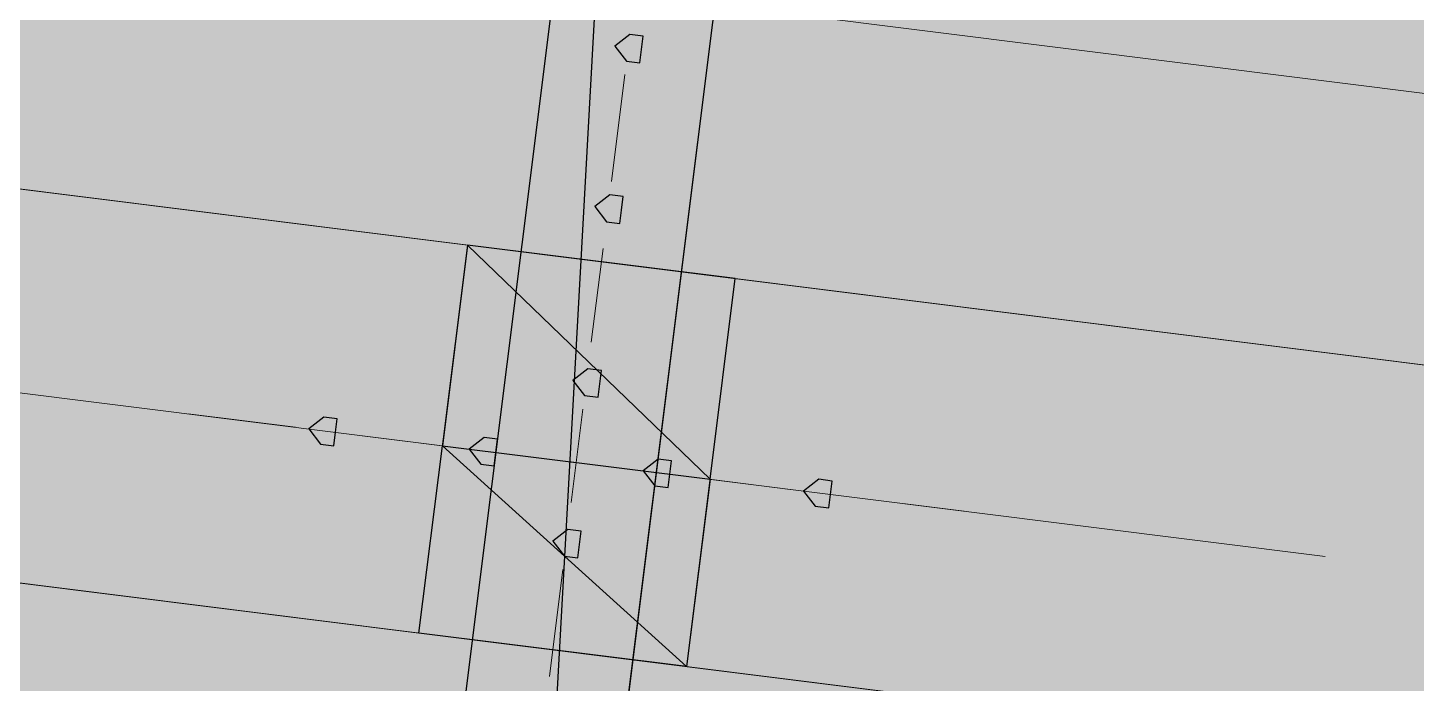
# Model space of a CAD drawing. Header units: metres. Extents: x -4 to 509425, y 7549 to 4732445.
# Drawn here: x 475990.191 to 475991.063, y 4719781.27 to 4719781.682 of the extents above; entities that cross this region are included whole.
import ezdxf

# ---------------------------------------------------------------- set-up
doc = ezdxf.new("R2010")
doc.units = ezdxf.units.M
doc.header["$LTSCALE"] = 0.01
doc.header["$MEASUREMENT"] = 0
doc.layers.get('0').update_dxf_attribs({"lineweight": 0})
doc.layers.add('_SUBESTACIÓN', color=1, linetype='Continuous')
doc.layers.add('SUBESTACION LA VID', color=253, linetype='Continuous')

# ---------------------------------------------------------------- blocks, each defined once
blk = doc.blocks.new('A$Cfff6051d')
at = {"layer": 'SUBESTACION LA VID', "transparency": 33554687}
h = blk.add_hatch(color=256, dxfattribs=at)
h.dxf.hatch_style = 2
h.paths.add_polyline_path([(475990.57648, 4719781.66845), (475990.57753, 4719781.67685), (475990.56913, 4719781.6779), (475990.55968, 4719781.67056), (475990.56703, 4719781.6611), (475990.57543, 4719781.66005)])
h = blk.add_hatch(color=256, dxfattribs=at)
h.dxf.hatch_style = 2
h.paths.add_polyline_path([(475990.56384, 4719781.56765), (475990.56489, 4719781.57605), (475990.55649, 4719781.5771), (475990.54704, 4719781.56976), (475990.55439, 4719781.5603), (475990.56279, 4719781.55925)])
h = blk.add_hatch(color=256, dxfattribs=at)
h.dxf.hatch_style = 2
h.paths.add_polyline_path([(475990.55015, 4719781.45844), (475990.5512, 4719781.46684), (475990.5428, 4719781.46789), (475990.53335, 4719781.46055), (475990.5407, 4719781.45109), (475990.5491, 4719781.45004)])
h = blk.add_hatch(color=256, dxfattribs=at)
h.dxf.hatch_style = 2
h.paths.add_polyline_path([(475990.38423, 4719781.42805), (475990.38528, 4719781.43645), (475990.37688, 4719781.4375), (475990.36743, 4719781.43016), (475990.37477, 4719781.4207), (475990.38317, 4719781.41965)])
h = blk.add_hatch(color=256, dxfattribs=at)
h.dxf.hatch_style = 2
h.paths.add_polyline_path([(475990.48503, 4719781.41541), (475990.48608, 4719781.42381), (475990.47768, 4719781.42487), (475990.46823, 4719781.41752), (475990.47558, 4719781.40807), (475990.48398, 4719781.40701)])
h = blk.add_hatch(color=256, dxfattribs=at)
h.dxf.hatch_style = 2
h.paths.add_polyline_path([(475990.59423, 4719781.40172), (475990.59529, 4719781.41012), (475990.58689, 4719781.41118), (475990.57743, 4719781.40383), (475990.58478, 4719781.39438), (475990.59318, 4719781.39332)])
h = blk.add_hatch(color=256, dxfattribs=at)
h.dxf.hatch_style = 2
h.paths.add_polyline_path([(475990.69504, 4719781.38908), (475990.69609, 4719781.39748), (475990.68769, 4719781.39854), (475990.67824, 4719781.39119), (475990.68558, 4719781.38174), (475990.69398, 4719781.38068)])
h = blk.add_hatch(color=256, dxfattribs=at)
h.dxf.hatch_style = 2
h.paths.add_polyline_path([(475990.53751, 4719781.35764), (475990.53857, 4719781.36604), (475990.53017, 4719781.36709), (475990.52071, 4719781.35975), (475990.52806, 4719781.35029), (475990.53646, 4719781.34924)])
at = {"layer": 'SUBESTACION LA VID', "lineweight": 15}
for p, q in [((475993.10919, 4719781.38505), (475980.09707, 4719783.01637)), ((475992.93693, 4719781.23601), (475980.21882, 4719782.83047)), ((475992.90638, 4719780.99239), (475980.18828, 4719782.58685)), ((475990.56823, 4719782.07904), (475990.38709, 4719780.63418)), ((475990.66903, 4719782.0664), (475990.48789, 4719780.62154)), ((475990.56597, 4719781.6527), (475990.55755, 4719781.5855)), ((475990.43668, 4719781.30202), (475990.46723, 4719781.54563)), ((475990.55228, 4719781.5435), (475990.54491, 4719781.48469)), ((475990.60469, 4719781.28095), (475990.63523, 4719781.52457)), ((475991.00585, 4719781.35012), (475989.7458, 4719781.50809)), ((475990.53964, 4719781.44269), (475990.53227, 4719781.38389)), ((475990.35903, 4719781.43121), (475990.29182, 4719781.43964)), ((475990.45983, 4719781.41857), (475990.40103, 4719781.42594)), ((475990.56063, 4719781.40593), (475990.50183, 4719781.41331)), ((475990.66984, 4719781.39224), (475990.60263, 4719781.40067)), ((475990.77904, 4719781.37855), (475990.70344, 4719781.38803)), ((475990.52701, 4719781.34189), (475990.51858, 4719781.27469))]:
    blk.add_line(p, q, dxfattribs=at)
at = {"layer": 'SUBESTACION LA VID', "lineweight": 0}
for p, q in [((475987.79058, 4719781.63376), (475990.43668, 4719781.30202)), ((475990.43668, 4719781.30202), (475991.32712, 4719781.19038))]:
    blk.add_line(p, q, dxfattribs=at)
at = {"layer": 'SUBESTACION LA VID', "lineweight": 15}
for points in [[(475992.95799, 4719781.40401), (475990.58069, 4719781.70205), (475990.58701, 4719781.75246), (475990.56181, 4719781.75562), (475990.55549, 4719781.70521), (475986.60733, 4719782.20019), (475986.61365, 4719782.2506), (475986.59685, 4719782.2527), (475986.59053, 4719782.20229), (475982.64238, 4719782.69727), (475982.64869, 4719782.74768), (475982.62349, 4719782.75084), (475982.61718, 4719782.70043), (475980.23988, 4719782.99847)], [(475986.66187, 4719782.02271), (475987.82112, 4719781.87737), (475987.80532, 4719781.75137), (475987.97333, 4719781.7303), (475987.98913, 4719781.85631), (475989.13997, 4719781.71203), (475989.12417, 4719781.58602), (475989.29218, 4719781.56496), (475989.30798, 4719781.69097), (475990.46723, 4719781.54563), (475990.45143, 4719781.41963), (475990.61944, 4719781.39856), (475990.63523, 4719781.52457), (475991.35766, 4719781.434)], [(475986.63133, 4719781.77909), (475987.79058, 4719781.63376), (475987.80532, 4719781.75137), (475987.97333, 4719781.7303), (475987.95858, 4719781.61269), (475989.10943, 4719781.46841), (475989.12417, 4719781.58602), (475989.29218, 4719781.56496), (475989.27744, 4719781.44735), (475990.43668, 4719781.30202), (475990.45143, 4719781.41963), (475990.61944, 4719781.39856), (475990.60469, 4719781.28095), (475991.32712, 4719781.19038)], [(475990.56823, 4719782.07904), (475990.66903, 4719782.0664), (475990.48789, 4719780.62154), (475990.38709, 4719780.63418), (475990.56823, 4719782.07904)]]:
    blk.add_lwpolyline(points, dxfattribs=at)
at = {"layer": 'SUBESTACION LA VID', "lineweight": 0}
for points in [[(475991.35766, 4719781.434), (475990.46723, 4719781.54563), (475987.82112, 4719781.87737)], [(475989.10943, 4719781.46841), (475990.43668, 4719781.30202), (475987.95858, 4719781.61269)]]:
    blk.add_lwpolyline(points, dxfattribs=at)
at = {"layer": 'SUBESTACION LA VID'}
for points in [[(475990.57648, 4719781.66845), (475990.57753, 4719781.67685), (475990.56913, 4719781.6779), (475990.55968, 4719781.67056), (475990.56703, 4719781.6611), (475990.57543, 4719781.66005)], [(475990.56384, 4719781.56765), (475990.56489, 4719781.57605), (475990.55649, 4719781.5771), (475990.54704, 4719781.56976), (475990.55439, 4719781.5603), (475990.56279, 4719781.55925)], [(475990.45143, 4719781.41963), (475990.61944, 4719781.39856), (475990.46723, 4719781.54563)], [(475990.61944, 4719781.39856), (475990.63523, 4719781.52457), (475990.46723, 4719781.54563)], [(475990.55015, 4719781.45844), (475990.5512, 4719781.46684), (475990.5428, 4719781.46789), (475990.53335, 4719781.46055), (475990.5407, 4719781.45109), (475990.5491, 4719781.45004)], [(475990.38423, 4719781.42805), (475990.38528, 4719781.43645), (475990.37688, 4719781.4375), (475990.36743, 4719781.43016), (475990.37477, 4719781.4207), (475990.38317, 4719781.41965)], [(475990.48503, 4719781.41541), (475990.48608, 4719781.42381), (475990.47768, 4719781.42487), (475990.46823, 4719781.41752), (475990.47558, 4719781.40807), (475990.48398, 4719781.40701)], [(475990.43668, 4719781.30202), (475990.45143, 4719781.41963), (475990.60469, 4719781.28095)], [(475990.60469, 4719781.28095), (475990.45143, 4719781.41963), (475990.61944, 4719781.39856)], [(475990.59423, 4719781.40172), (475990.59529, 4719781.41012), (475990.58689, 4719781.41118), (475990.57743, 4719781.40383), (475990.58478, 4719781.39438), (475990.59318, 4719781.39332)], [(475990.69504, 4719781.38908), (475990.69609, 4719781.39748), (475990.68769, 4719781.39854), (475990.67824, 4719781.39119), (475990.68558, 4719781.38174), (475990.69398, 4719781.38068)], [(475990.53751, 4719781.35764), (475990.53857, 4719781.36604), (475990.53017, 4719781.36709), (475990.52071, 4719781.35975), (475990.52806, 4719781.35029), (475990.53646, 4719781.34924)]]:
    blk.add_lwpolyline(points, close=True, dxfattribs=at)
at = {"layer": 'SUBESTACION LA VID', "lineweight": 0}
for points in [[(475990.57648, 4719781.66845), (475990.57753, 4719781.67685), (475990.56913, 4719781.6779), (475990.55968, 4719781.67056), (475990.56703, 4719781.6611), (475990.57543, 4719781.66005)], [(475990.56384, 4719781.56765), (475990.56489, 4719781.57605), (475990.55649, 4719781.5771), (475990.54704, 4719781.56976), (475990.55439, 4719781.5603), (475990.56279, 4719781.55925)], [(475990.45143, 4719781.41963), (475990.61944, 4719781.39856), (475990.46723, 4719781.54563)], [(475990.61944, 4719781.39856), (475990.63523, 4719781.52457), (475990.46723, 4719781.54563)], [(475990.55015, 4719781.45844), (475990.5512, 4719781.46684), (475990.5428, 4719781.46789), (475990.53335, 4719781.46055), (475990.5407, 4719781.45109), (475990.5491, 4719781.45004)], [(475990.38423, 4719781.42805), (475990.38528, 4719781.43645), (475990.37688, 4719781.4375), (475990.36743, 4719781.43016), (475990.37477, 4719781.4207), (475990.38317, 4719781.41965)], [(475990.48503, 4719781.41541), (475990.48608, 4719781.42381), (475990.47768, 4719781.42487), (475990.46823, 4719781.41752), (475990.47558, 4719781.40807), (475990.48398, 4719781.40701)], [(475990.43668, 4719781.30202), (475990.45143, 4719781.41963), (475990.60469, 4719781.28095)], [(475990.60469, 4719781.28095), (475990.45143, 4719781.41963), (475990.61944, 4719781.39856)], [(475990.59423, 4719781.40172), (475990.59529, 4719781.41012), (475990.58689, 4719781.41118), (475990.57743, 4719781.40383), (475990.58478, 4719781.39438), (475990.59318, 4719781.39332)], [(475990.69504, 4719781.38908), (475990.69609, 4719781.39748), (475990.68769, 4719781.39854), (475990.67824, 4719781.39119), (475990.68558, 4719781.38174), (475990.69398, 4719781.38068)], [(475990.53751, 4719781.35764), (475990.53857, 4719781.36604), (475990.53017, 4719781.36709), (475990.52071, 4719781.35975), (475990.52806, 4719781.35029), (475990.53646, 4719781.34924)]]:
    blk.add_lwpolyline(points, close=True, dxfattribs=at)
at = {"layer": 'SUBESTACION LA VID'}
for points in [[(475990.38709, 4719780.63418), (475990.38709, 4719780.63418), (475990.48789, 4719780.62154), (475990.48789, 4719780.62154), (475990.48789, 4719780.62154), (475990.56823, 4719782.07904), (475990.56823, 4719782.07904), (475990.56823, 4719782.07904), (475990.38709, 4719780.63418), (475990.38709, 4719780.63418)], [(475990.48789, 4719780.62154), (475990.48789, 4719780.62154), (475990.56823, 4719782.07904), (475990.56823, 4719782.07904), (475990.56823, 4719782.07904), (475990.66903, 4719782.0664), (475990.66903, 4719782.0664), (475990.66903, 4719782.0664), (475990.48789, 4719780.62154), (475990.48789, 4719780.62154)]]:
    blk.add_open_spline(points, degree=3, knots=[0, 0, 0, 0, 1, 1, 1, 2, 2, 2, 3, 3, 3, 3], dxfattribs=at)
at = {"layer": 'SUBESTACION LA VID', "lineweight": 0}
for points in [[(475990.38709, 4719780.63418), (475990.38709, 4719780.63418), (475990.48789, 4719780.62154), (475990.48789, 4719780.62154), (475990.48789, 4719780.62154), (475990.56823, 4719782.07904), (475990.56823, 4719782.07904), (475990.56823, 4719782.07904), (475990.38709, 4719780.63418), (475990.38709, 4719780.63418)], [(475990.48789, 4719780.62154), (475990.48789, 4719780.62154), (475990.56823, 4719782.07904), (475990.56823, 4719782.07904), (475990.56823, 4719782.07904), (475990.66903, 4719782.0664), (475990.66903, 4719782.0664), (475990.66903, 4719782.0664), (475990.48789, 4719780.62154), (475990.48789, 4719780.62154)]]:
    blk.add_open_spline(points, degree=3, knots=[0, 0, 0, 0, 1, 1, 1, 2, 2, 2, 3, 3, 3, 3], dxfattribs=at)

msp = doc.modelspace()

# ---------------------------------------------------------------- hatches: boundary and pattern name
at = {"layer": '_SUBESTACIÓN', "transparency": 33554559}
h = msp.add_hatch(color=1, dxfattribs=at)
h.dxf.hatch_style = 1
h.paths.add_polyline_path([(475968.63988, 4719805.82503), (476089.93862, 4719790.61504), (476078.16862, 4719696.74002), (475956.86864, 4719711.95017)])

# ---------------------------------------------------------------- block references
at = {"linetype": 'Continuous'}
msp.add_blockref('A$Cfff6051d', (0, 0), dxfattribs=at)

doc.saveas('drawing.dxf')
